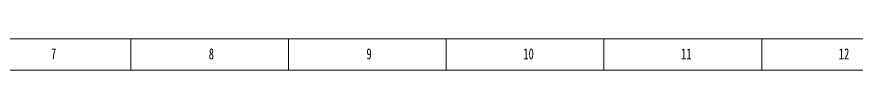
# Model space of a CAD drawing. Header units: millimetres. Extents: x 0 to 1189, y 0 to 841.
# Drawn here: x 315.9 to 581.9, y 831.1 to 841 of the extents above; entities that cross this region are included whole.
import ezdxf

# ---------------------------------------------------------------- set-up
doc = ezdxf.new("R2010")
doc.units = ezdxf.units.MM
doc.layers.add('10', color=7, linetype='Continuous', lineweight=18)
doc.layers.add('5', color=7, linetype='Continuous', lineweight=18)
doc.styles.add('SLDTEXTSTYLE5', font='', dxfattribs={"width": 0.7})
doc.styles.get('SLDTEXTSTYLE5').set_extended_font_data('宋体')

msp = doc.modelspace()

# ---------------------------------------------------------------- linework, layer by layer
at = {"layer": '5', "color": 7}
msp.add_line((1189, 841), (0, 841), dxfattribs=at)
at = {"layer": '5'}
for p, q in [((352, 841), (352, 831.0501)), ((402, 841), (402, 831.0501)), ((452, 841), (452, 831.0501)), ((502, 841), (502, 831.0501)), ((552, 841), (552, 831.0501))]:
    msp.add_line(p, q, dxfattribs=at)
at = {"layer": '5', "color": 7, "lineweight": 15}
msp.add_line((1179, 831.0501), (25, 831.0501), dxfattribs=at)

# ---------------------------------------------------------------- texts
at = {"layer": '10', "char_height": 3.5, "attachment_point": 2, "style": 'SLDTEXTSTYLE5'}
for s, insert, width in [('7', (327.5469, 837.9858), 2.655307), ('8', (377.5469, 837.9858), 2.792179), ('9', (427.5469, 837.9858), 2.819553), ('10', (478.0889, 837.9858), 5.858101), ('11', (528.0889, 837.9858), 5.502235), ('12', (578.0889, 837.9858), 5.775978)]:
    msp.add_mtext(s, dxfattribs=dict(at, insert=insert, width=width))

doc.saveas('drawing.dxf')
